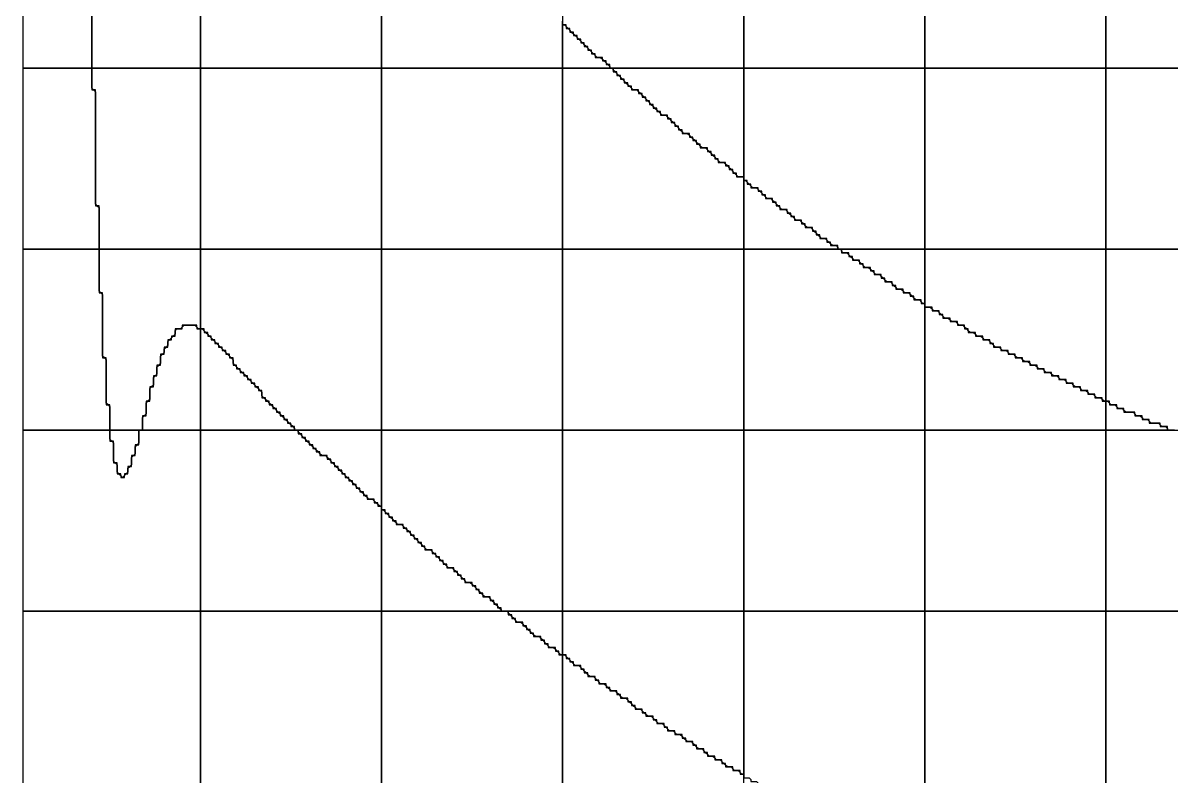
# Model space of a CAD drawing. Header units: metres. Extents: x -2.2 to 1, y -5.2 to 5.1.
# Drawn here: x -1.495 to -0.703, y -4.774 to -4.254 of the extents above; entities that cross this region are included whole.
import ezdxf

# ---------------------------------------------------------------- set-up
doc = ezdxf.new("R2010")
doc.units = ezdxf.units.M

msp = doc.modelspace()

# ---------------------------------------------------------------- linework, layer by layer
at = {"layer": '10', "color": 2}
for points in [[(-1.49543, -4.2855, 0), (-1.44793, -4.2855, 0), (-1.44793, -4.203, 0), (-1.44918, -4.203, 0), (-1.45043, -4.20175, 0), (-1.45043, -4.1605, 0), (-1.49543, -4.1605, 0), (-1.49543, -4.2855, 0)], [(-1.49543, -4.4105, 0), (-1.44293, -4.4105, 0), (-1.44293, -4.3805, 0), (-1.44418, -4.3805, 0), (-1.44543, -4.37925, 0), (-1.44543, -4.3005, 0), (-1.44668, -4.3005, 0), (-1.44793, -4.29925, 0), (-1.44793, -4.2855, 0), (-1.49543, -4.2855, 0), (-1.49543, -4.4105, 0)], [(-1.49543, -4.5355, 0), (-1.43543, -4.5355, 0), (-1.43543, -4.518, 0), (-1.43668, -4.518, 0), (-1.43793, -4.51675, 0), (-1.43793, -4.4855, 0), (-1.43918, -4.4855, 0), (-1.44043, -4.48425, 0), (-1.44043, -4.4405, 0), (-1.44168, -4.4405, 0), (-1.44293, -4.43925, 0), (-1.44293, -4.4105, 0), (-1.49543, -4.4105, 0), (-1.49543, -4.5355, 0)], [(-1.41293, -4.5355, 0), (-1.37293, -4.5355, 0), (-1.37293, -4.4655, 0), (-1.37418, -4.4655, 0), (-1.37543, -4.46425, 0), (-1.37543, -4.463, 0), (-1.38543, -4.463, 0), (-1.38543, -4.46425, 0), (-1.38668, -4.4655, 0), (-1.39043, -4.4655, 0), (-1.39043, -4.46925, 0), (-1.39168, -4.4705, 0), (-1.39293, -4.4705, 0), (-1.39293, -4.47175, 0), (-1.39418, -4.473, 0), (-1.39543, -4.473, 0), (-1.39543, -4.47675, 0), (-1.39668, -4.478, 0), (-1.39793, -4.478, 0), (-1.39793, -4.48175, 0), (-1.39918, -4.483, 0), (-1.40043, -4.483, 0), (-1.40043, -4.48925, 0), (-1.40168, -4.4905, 0), (-1.40293, -4.4905, 0), (-1.40293, -4.49675, 0), (-1.40418, -4.498, 0), (-1.40543, -4.498, 0), (-1.40543, -4.50425, 0), (-1.40668, -4.5055, 0), (-1.40793, -4.5055, 0), (-1.40793, -4.51425, 0), (-1.40918, -4.5155, 0), (-1.41043, -4.5155, 0), (-1.41043, -4.52425, 0), (-1.41168, -4.5255, 0), (-1.41293, -4.5255, 0), (-1.41293, -4.5355, 0)], [(-1.37293, -4.5355, 0), (-1.30793, -4.5355, 0), (-1.30793, -4.533, 0), (-1.30918, -4.533, 0), (-1.31043, -4.53175, 0), (-1.31043, -4.5305, 0), (-1.31168, -4.5305, 0), (-1.31293, -4.52925, 0), (-1.31293, -4.528, 0), (-1.31418, -4.528, 0), (-1.31543, -4.52675, 0), (-1.31543, -4.5255, 0), (-1.31668, -4.5255, 0), (-1.31793, -4.52425, 0), (-1.31793, -4.523, 0), (-1.31918, -4.523, 0), (-1.32043, -4.52175, 0), (-1.32043, -4.5205, 0), (-1.32168, -4.5205, 0), (-1.32293, -4.51925, 0), (-1.32293, -4.518, 0), (-1.32418, -4.518, 0), (-1.32543, -4.51675, 0), (-1.32543, -4.5155, 0), (-1.32668, -4.5155, 0), (-1.32793, -4.51425, 0), (-1.32793, -4.513, 0), (-1.32918, -4.513, 0), (-1.33043, -4.51175, 0), (-1.33043, -4.508, 0), (-1.33168, -4.508, 0), (-1.33293, -4.50675, 0), (-1.33293, -4.5055, 0), (-1.33418, -4.5055, 0), (-1.33543, -4.50425, 0), (-1.33543, -4.503, 0), (-1.33668, -4.503, 0), (-1.33793, -4.50175, 0), (-1.33793, -4.5005, 0), (-1.33918, -4.5005, 0), (-1.34043, -4.49925, 0), (-1.34043, -4.498, 0), (-1.34168, -4.498, 0), (-1.34293, -4.49675, 0), (-1.34293, -4.4955, 0), (-1.34418, -4.4955, 0), (-1.34543, -4.49425, 0), (-1.34543, -4.493, 0), (-1.34668, -4.493, 0), (-1.34793, -4.49175, 0), (-1.34793, -4.4905, 0), (-1.34918, -4.4905, 0), (-1.35043, -4.48925, 0), (-1.35043, -4.4855, 0), (-1.35168, -4.4855, 0), (-1.35293, -4.48425, 0), (-1.35293, -4.483, 0), (-1.35418, -4.483, 0), (-1.35543, -4.48175, 0), (-1.35543, -4.4805, 0), (-1.35668, -4.4805, 0), (-1.35793, -4.47925, 0), (-1.35793, -4.478, 0), (-1.35918, -4.478, 0), (-1.36043, -4.47675, 0), (-1.36043, -4.4755, 0), (-1.36168, -4.4755, 0), (-1.36293, -4.47425, 0), (-1.36293, -4.473, 0), (-1.36418, -4.473, 0), (-1.36543, -4.47175, 0), (-1.36543, -4.4705, 0), (-1.36668, -4.4705, 0), (-1.36793, -4.46925, 0), (-1.36793, -4.468, 0), (-1.36918, -4.468, 0), (-1.37043, -4.46675, 0), (-1.37043, -4.4655, 0), (-1.37293, -4.4655, 0), (-1.37293, -4.5355, 0)], [(-1.49543, -4.6605, 0), (-1.37293, -4.6605, 0), (-1.37293, -4.5355, 0), (-1.41543, -4.5355, 0), (-1.41543, -4.54425, 0), (-1.41668, -4.5455, 0), (-1.41793, -4.5455, 0), (-1.41793, -4.55175, 0), (-1.41918, -4.553, 0), (-1.42043, -4.553, 0), (-1.42043, -4.55925, 0), (-1.42168, -4.5605, 0), (-1.42293, -4.5605, 0), (-1.42293, -4.56425, 0), (-1.42418, -4.5655, 0), (-1.42543, -4.5655, 0), (-1.42543, -4.56675, 0), (-1.42668, -4.568, 0), (-1.42793, -4.56675, 0), (-1.42793, -4.5655, 0), (-1.42918, -4.5655, 0), (-1.43043, -4.56425, 0), (-1.43043, -4.558, 0), (-1.43168, -4.558, 0), (-1.43293, -4.55675, 0), (-1.43293, -4.543, 0), (-1.43418, -4.543, 0), (-1.43543, -4.54175, 0), (-1.43543, -4.5355, 0), (-1.49543, -4.5355, 0), (-1.49543, -4.6605, 0)], [(-1.37293, -4.6605, 0), (-1.24793, -4.6605, 0), (-1.24793, -4.588, 0), (-1.24918, -4.588, 0), (-1.25043, -4.58675, 0), (-1.25043, -4.5855, 0), (-1.25168, -4.5855, 0), (-1.25293, -4.58425, 0), (-1.25293, -4.583, 0), (-1.25668, -4.583, 0), (-1.25793, -4.58175, 0), (-1.25793, -4.5805, 0), (-1.25918, -4.5805, 0), (-1.26043, -4.57925, 0), (-1.26043, -4.578, 0), (-1.26168, -4.578, 0), (-1.26293, -4.57675, 0), (-1.26293, -4.5755, 0), (-1.26418, -4.5755, 0), (-1.26543, -4.57425, 0), (-1.26543, -4.573, 0), (-1.26668, -4.573, 0), (-1.26793, -4.57175, 0), (-1.26793, -4.5705, 0), (-1.26918, -4.5705, 0), (-1.27043, -4.56925, 0), (-1.27043, -4.568, 0), (-1.27168, -4.568, 0), (-1.27293, -4.56675, 0), (-1.27293, -4.5655, 0), (-1.27418, -4.5655, 0), (-1.27543, -4.56425, 0), (-1.27543, -4.563, 0), (-1.27668, -4.563, 0), (-1.27793, -4.56175, 0), (-1.27793, -4.5605, 0), (-1.27918, -4.5605, 0), (-1.28043, -4.55925, 0), (-1.28043, -4.558, 0), (-1.28168, -4.558, 0), (-1.28293, -4.55675, 0), (-1.28293, -4.5555, 0), (-1.28418, -4.5555, 0), (-1.28543, -4.55425, 0), (-1.28543, -4.553, 0), (-1.28918, -4.553, 0), (-1.29043, -4.55175, 0), (-1.29043, -4.5505, 0), (-1.29168, -4.5505, 0), (-1.29293, -4.54925, 0), (-1.29293, -4.548, 0), (-1.29418, -4.548, 0), (-1.29543, -4.54675, 0), (-1.29543, -4.5455, 0), (-1.29668, -4.5455, 0), (-1.29793, -4.54425, 0), (-1.29793, -4.543, 0), (-1.29918, -4.543, 0), (-1.30043, -4.54175, 0), (-1.30043, -4.5405, 0), (-1.30168, -4.5405, 0), (-1.30293, -4.53925, 0), (-1.30293, -4.538, 0), (-1.30418, -4.538, 0), (-1.30543, -4.53675, 0), (-1.30543, -4.5355, 0), (-1.37293, -4.5355, 0), (-1.37293, -4.6605, 0)], [(-1.24793, -4.6605, 0), (-1.16543, -4.6605, 0), (-1.16543, -4.658, 0), (-1.16668, -4.658, 0), (-1.16793, -4.65675, 0), (-1.16793, -4.6555, 0), (-1.16918, -4.6555, 0), (-1.17043, -4.65425, 0), (-1.17043, -4.653, 0), (-1.17168, -4.653, 0), (-1.17293, -4.65175, 0), (-1.17293, -4.6505, 0), (-1.17668, -4.6505, 0), (-1.17793, -4.64925, 0), (-1.17793, -4.648, 0), (-1.17918, -4.648, 0), (-1.18043, -4.64675, 0), (-1.18043, -4.6455, 0), (-1.18168, -4.6455, 0), (-1.18293, -4.64425, 0), (-1.18293, -4.643, 0), (-1.18418, -4.643, 0), (-1.18543, -4.64175, 0), (-1.18543, -4.6405, 0), (-1.18918, -4.6405, 0), (-1.19043, -4.63925, 0), (-1.19043, -4.638, 0), (-1.19168, -4.638, 0), (-1.19293, -4.63675, 0), (-1.19293, -4.6355, 0), (-1.19418, -4.6355, 0), (-1.19543, -4.63425, 0), (-1.19543, -4.633, 0), (-1.19668, -4.633, 0), (-1.19793, -4.63175, 0), (-1.19793, -4.6305, 0), (-1.20168, -4.6305, 0), (-1.20293, -4.62925, 0), (-1.20293, -4.628, 0), (-1.20418, -4.628, 0), (-1.20543, -4.62675, 0), (-1.20543, -4.6255, 0), (-1.20668, -4.6255, 0), (-1.20793, -4.62425, 0), (-1.20793, -4.623, 0), (-1.20918, -4.623, 0), (-1.21043, -4.62175, 0), (-1.21043, -4.6205, 0), (-1.21168, -4.6205, 0), (-1.21293, -4.61925, 0), (-1.21293, -4.618, 0), (-1.21668, -4.618, 0), (-1.21793, -4.61675, 0), (-1.21793, -4.6155, 0), (-1.21918, -4.6155, 0), (-1.22043, -4.61425, 0), (-1.22043, -4.613, 0), (-1.22168, -4.613, 0), (-1.22293, -4.61175, 0), (-1.22293, -4.6105, 0), (-1.22418, -4.6105, 0), (-1.22543, -4.60925, 0), (-1.22543, -4.608, 0), (-1.22668, -4.608, 0), (-1.22793, -4.60675, 0), (-1.22793, -4.6055, 0), (-1.22918, -4.6055, 0), (-1.23043, -4.60425, 0), (-1.23043, -4.603, 0), (-1.23168, -4.603, 0), (-1.23293, -4.60175, 0), (-1.23293, -4.6005, 0), (-1.23668, -4.6005, 0), (-1.23793, -4.59925, 0), (-1.23793, -4.598, 0), (-1.23918, -4.598, 0), (-1.24043, -4.59675, 0), (-1.24043, -4.5955, 0), (-1.24168, -4.5955, 0), (-1.24293, -4.59425, 0), (-1.24293, -4.593, 0), (-1.24418, -4.593, 0), (-1.24543, -4.59175, 0), (-1.24543, -4.5905, 0), (-1.24793, -4.5905, 0), (-1.24793, -4.6605, 0)], [(-1.49543, -4.7855, 0), (-1.37293, -4.7855, 0), (-1.37293, -4.6605, 0), (-1.49543, -4.6605, 0), (-1.49543, -4.7855, 0)], [(-1.37293, -4.7855, 0), (-1.24793, -4.7855, 0), (-1.24793, -4.6605, 0), (-1.37293, -4.6605, 0), (-1.37293, -4.7855, 0)], [(-1.12293, -4.7855, 0), (-1.12293, -4.6905, 0), (-1.12418, -4.6905, 0), (-1.12543, -4.68925, 0), (-1.12543, -4.688, 0), (-1.12668, -4.688, 0), (-1.12793, -4.68675, 0), (-1.12793, -4.6855, 0), (-1.13168, -4.6855, 0), (-1.13293, -4.68425, 0), (-1.13293, -4.683, 0), (-1.13418, -4.683, 0), (-1.13543, -4.68175, 0), (-1.13543, -4.6805, 0), (-1.13668, -4.6805, 0), (-1.13793, -4.67925, 0), (-1.13793, -4.678, 0), (-1.14168, -4.678, 0), (-1.14293, -4.67675, 0), (-1.14293, -4.6755, 0), (-1.14418, -4.6755, 0), (-1.14543, -4.67425, 0), (-1.14543, -4.673, 0), (-1.14668, -4.673, 0), (-1.14793, -4.67175, 0), (-1.14793, -4.6705, 0), (-1.14918, -4.6705, 0), (-1.15043, -4.66925, 0), (-1.15043, -4.668, 0), (-1.15418, -4.668, 0), (-1.15543, -4.66675, 0), (-1.15543, -4.6655, 0), (-1.15668, -4.6655, 0), (-1.15793, -4.66425, 0), (-1.15793, -4.663, 0), (-1.15918, -4.663, 0), (-1.16043, -4.66175, 0), (-1.16043, -4.6605, 0), (-1.24793, -4.6605, 0), (-1.24793, -4.7855, 0)], [(-0.99793, -4.7855, 0), (-0.99793, -4.773, 0), (-0.99918, -4.773, 0), (-1.00043, -4.77175, 0), (-1.00043, -4.7705, 0), (-1.00418, -4.7705, 0), (-1.00543, -4.76925, 0), (-1.00543, -4.768, 0), (-1.00918, -4.768, 0), (-1.01043, -4.76675, 0), (-1.01043, -4.7655, 0), (-1.01168, -4.7655, 0), (-1.01293, -4.76425, 0), (-1.01293, -4.763, 0), (-1.01668, -4.763, 0), (-1.01793, -4.76175, 0), (-1.01793, -4.7605, 0), (-1.02168, -4.7605, 0), (-1.02293, -4.75925, 0), (-1.02293, -4.758, 0), (-1.02418, -4.758, 0), (-1.02543, -4.75675, 0), (-1.02543, -4.7555, 0), (-1.02918, -4.7555, 0), (-1.03043, -4.75425, 0), (-1.03043, -4.753, 0), (-1.03168, -4.753, 0), (-1.03293, -4.75175, 0), (-1.03293, -4.7505, 0), (-1.03668, -4.7505, 0), (-1.03793, -4.74925, 0), (-1.03793, -4.748, 0), (-1.03918, -4.748, 0), (-1.04043, -4.74675, 0), (-1.04043, -4.7455, 0), (-1.04418, -4.7455, 0), (-1.04543, -4.74425, 0), (-1.04543, -4.743, 0), (-1.04918, -4.743, 0), (-1.05043, -4.74175, 0), (-1.05043, -4.7405, 0), (-1.05168, -4.7405, 0), (-1.05293, -4.73925, 0), (-1.05293, -4.738, 0), (-1.05668, -4.738, 0), (-1.05793, -4.73675, 0), (-1.05793, -4.7355, 0), (-1.05918, -4.7355, 0), (-1.06043, -4.73425, 0), (-1.06043, -4.733, 0), (-1.06418, -4.733, 0), (-1.06543, -4.73175, 0), (-1.06543, -4.7305, 0), (-1.06668, -4.7305, 0), (-1.06793, -4.72925, 0), (-1.06793, -4.728, 0), (-1.07168, -4.728, 0), (-1.07293, -4.72675, 0), (-1.07293, -4.7255, 0), (-1.07418, -4.7255, 0), (-1.07543, -4.72425, 0), (-1.07543, -4.723, 0), (-1.07668, -4.723, 0), (-1.07793, -4.72175, 0), (-1.07793, -4.7205, 0), (-1.08168, -4.7205, 0), (-1.08293, -4.71925, 0), (-1.08293, -4.718, 0), (-1.08418, -4.718, 0), (-1.08543, -4.71675, 0), (-1.08543, -4.7155, 0), (-1.08918, -4.7155, 0), (-1.09043, -4.71425, 0), (-1.09043, -4.713, 0), (-1.09168, -4.713, 0), (-1.09293, -4.71175, 0), (-1.09293, -4.7105, 0), (-1.09668, -4.7105, 0), (-1.09793, -4.70925, 0), (-1.09793, -4.708, 0), (-1.09918, -4.708, 0), (-1.10043, -4.70675, 0), (-1.10043, -4.7055, 0), (-1.10418, -4.7055, 0), (-1.10543, -4.70425, 0), (-1.10543, -4.703, 0), (-1.10668, -4.703, 0), (-1.10793, -4.70175, 0), (-1.10793, -4.7005, 0), (-1.10918, -4.7005, 0), (-1.11043, -4.69925, 0), (-1.11043, -4.698, 0), (-1.11418, -4.698, 0), (-1.11543, -4.69675, 0), (-1.11543, -4.6955, 0), (-1.11668, -4.6955, 0), (-1.11793, -4.69425, 0), (-1.11793, -4.693, 0), (-1.11918, -4.693, 0), (-1.12043, -4.69175, 0), (-1.12043, -4.6905, 0), (-1.12293, -4.6905, 0), (-1.12293, -4.7855, 0)]]:
    msp.add_polyline3d(points, dxfattribs=at)
at = {"layer": '8', "color": 3}
for points in [[(-1.12293, -4.2555, 0), (-1.12168, -4.2555, 0), (-1.12043, -4.25675, 0), (-1.12043, -4.258, 0), (-1.11918, -4.258, 0), (-1.11793, -4.25925, 0), (-1.11793, -4.2605, 0), (-1.11668, -4.2605, 0), (-1.11543, -4.26175, 0), (-1.11543, -4.263, 0), (-1.11418, -4.263, 0), (-1.11293, -4.26425, 0), (-1.11293, -4.2655, 0), (-1.11168, -4.2655, 0), (-1.11043, -4.26675, 0), (-1.11043, -4.268, 0), (-1.10918, -4.268, 0), (-1.10793, -4.26925, 0), (-1.10793, -4.2705, 0), (-1.10668, -4.2705, 0), (-1.10543, -4.27175, 0), (-1.10543, -4.273, 0), (-1.10418, -4.273, 0), (-1.10293, -4.27425, 0), (-1.10293, -4.2755, 0), (-1.10168, -4.2755, 0), (-1.10043, -4.27675, 0), (-1.10043, -4.278, 0), (-1.09668, -4.278, 0), (-1.09543, -4.27925, 0), (-1.09543, -4.2805, 0), (-1.09418, -4.2805, 0), (-1.09293, -4.28175, 0), (-1.09293, -4.283, 0), (-1.09168, -4.283, 0), (-1.09043, -4.28425, 0), (-1.09043, -4.2855, 0), (-0.99793, -4.2855, 0), (-0.99793, -4.1605, 0)], [(-1.12293, -4.1605, 0), (-1.12293, -4.2555, 0)], [(-0.99793, -4.2855, 0), (-0.87293, -4.2855, 0), (-0.87293, -4.1605, 0), (-0.99793, -4.1605, 0), (-0.99793, -4.2855, 0)], [(-0.87293, -4.2855, 0), (-0.74793, -4.2855, 0), (-0.74793, -4.1605, 0), (-0.87293, -4.1605, 0), (-0.87293, -4.2855, 0)], [(-0.74793, -4.2855, 0), (-0.62293, -4.2855, 0), (-0.62293, -4.1605, 0), (-0.74793, -4.1605, 0), (-0.74793, -4.2855, 0)], [(-1.08793, -4.288, 0), (-1.08668, -4.288, 0), (-1.08543, -4.28925, 0), (-1.08543, -4.2905, 0), (-1.08418, -4.2905, 0), (-1.08293, -4.29175, 0), (-1.08293, -4.293, 0), (-1.08168, -4.293, 0), (-1.08043, -4.29425, 0), (-1.08043, -4.2955, 0), (-1.07918, -4.2955, 0), (-1.07793, -4.29675, 0), (-1.07793, -4.298, 0), (-1.07668, -4.298, 0), (-1.07543, -4.29925, 0), (-1.07543, -4.3005, 0), (-1.07168, -4.3005, 0), (-1.07043, -4.30175, 0), (-1.07043, -4.303, 0), (-1.06918, -4.303, 0), (-1.06793, -4.30425, 0), (-1.06793, -4.3055, 0), (-1.06668, -4.3055, 0), (-1.06543, -4.30675, 0), (-1.06543, -4.308, 0), (-1.06418, -4.308, 0), (-1.06293, -4.30925, 0), (-1.06293, -4.3105, 0), (-1.06168, -4.3105, 0), (-1.06043, -4.31175, 0), (-1.06043, -4.313, 0), (-1.05918, -4.313, 0), (-1.05793, -4.31425, 0), (-1.05793, -4.3155, 0), (-1.05668, -4.3155, 0), (-1.05543, -4.31675, 0), (-1.05543, -4.318, 0), (-1.05168, -4.318, 0), (-1.05043, -4.31925, 0), (-1.05043, -4.3205, 0), (-1.04918, -4.3205, 0), (-1.04793, -4.32175, 0), (-1.04793, -4.323, 0), (-1.04668, -4.323, 0), (-1.04543, -4.32425, 0), (-1.04543, -4.3255, 0), (-1.04418, -4.3255, 0), (-1.04293, -4.32675, 0), (-1.04293, -4.328, 0), (-1.04168, -4.328, 0), (-1.04043, -4.32925, 0), (-1.04043, -4.3305, 0), (-1.03668, -4.3305, 0), (-1.03543, -4.33175, 0), (-1.03543, -4.333, 0), (-1.03418, -4.333, 0), (-1.03293, -4.33425, 0), (-1.03293, -4.3355, 0), (-1.03168, -4.3355, 0), (-1.03043, -4.33675, 0), (-1.03043, -4.338, 0), (-1.02918, -4.338, 0), (-1.02793, -4.33925, 0), (-1.02793, -4.3405, 0), (-1.02418, -4.3405, 0), (-1.02293, -4.34175, 0), (-1.02293, -4.343, 0), (-1.02168, -4.343, 0), (-1.02043, -4.34425, 0), (-1.02043, -4.3455, 0), (-1.01918, -4.3455, 0), (-1.01793, -4.34675, 0), (-1.01793, -4.348, 0), (-1.01668, -4.348, 0), (-1.01543, -4.34925, 0), (-1.01543, -4.3505, 0), (-1.01168, -4.3505, 0), (-1.01043, -4.35175, 0), (-1.01043, -4.353, 0), (-1.00918, -4.353, 0), (-1.00793, -4.35425, 0), (-1.00793, -4.3555, 0), (-1.00668, -4.3555, 0), (-1.00543, -4.35675, 0), (-1.00543, -4.358, 0), (-1.00418, -4.358, 0), (-1.00293, -4.35925, 0), (-1.00293, -4.3605, 0), (-0.99793, -4.3605, 0), (-0.99793, -4.2855, 0), (-1.08793, -4.2855, 0), (-1.08793, -4.288, 0)], [(-0.99793, -4.363, 0), (-0.99668, -4.363, 0), (-0.99543, -4.36425, 0), (-0.99543, -4.3655, 0), (-0.99418, -4.3655, 0), (-0.99293, -4.36675, 0), (-0.99293, -4.368, 0), (-0.98918, -4.368, 0), (-0.98793, -4.36925, 0), (-0.98793, -4.3705, 0), (-0.98668, -4.3705, 0), (-0.98543, -4.37175, 0), (-0.98543, -4.373, 0), (-0.98418, -4.373, 0), (-0.98293, -4.37425, 0), (-0.98293, -4.3755, 0), (-0.97918, -4.3755, 0), (-0.97793, -4.37675, 0), (-0.97793, -4.378, 0), (-0.97668, -4.378, 0), (-0.97543, -4.37925, 0), (-0.97543, -4.3805, 0), (-0.97418, -4.3805, 0), (-0.97293, -4.38175, 0), (-0.97293, -4.383, 0), (-0.96918, -4.383, 0), (-0.96793, -4.38425, 0), (-0.96793, -4.3855, 0), (-0.96668, -4.3855, 0), (-0.96543, -4.38675, 0), (-0.96543, -4.388, 0), (-0.96418, -4.388, 0), (-0.96293, -4.38925, 0), (-0.96293, -4.3905, 0), (-0.95918, -4.3905, 0), (-0.95793, -4.39175, 0), (-0.95793, -4.393, 0), (-0.95668, -4.393, 0), (-0.95543, -4.39425, 0), (-0.95543, -4.3955, 0), (-0.95168, -4.3955, 0), (-0.95043, -4.39675, 0), (-0.95043, -4.398, 0), (-0.94918, -4.398, 0), (-0.94793, -4.39925, 0), (-0.94793, -4.4005, 0), (-0.94668, -4.4005, 0), (-0.94543, -4.40175, 0), (-0.94543, -4.403, 0), (-0.94168, -4.403, 0), (-0.94043, -4.40425, 0), (-0.94043, -4.4055, 0), (-0.93918, -4.4055, 0), (-0.93793, -4.40675, 0), (-0.93793, -4.408, 0), (-0.93418, -4.408, 0), (-0.93293, -4.40925, 0), (-0.93293, -4.4105, 0), (-0.87293, -4.4105, 0), (-0.87293, -4.2855, 0), (-0.99793, -4.2855, 0), (-0.99793, -4.363, 0)], [(-0.87293, -4.4105, 0), (-0.74793, -4.4105, 0), (-0.74793, -4.2855, 0), (-0.87293, -4.2855, 0), (-0.87293, -4.4105, 0)], [(-0.74793, -4.4105, 0), (-0.62293, -4.4105, 0), (-0.62293, -4.2855, 0), (-0.74793, -4.2855, 0), (-0.74793, -4.4105, 0)], [(-0.93043, -4.413, 0), (-0.92668, -4.413, 0), (-0.92543, -4.41425, 0), (-0.92543, -4.4155, 0), (-0.92418, -4.4155, 0), (-0.92293, -4.41675, 0), (-0.92293, -4.418, 0), (-0.91918, -4.418, 0), (-0.91793, -4.41925, 0), (-0.91793, -4.4205, 0), (-0.91668, -4.4205, 0), (-0.91543, -4.42175, 0), (-0.91543, -4.423, 0), (-0.91168, -4.423, 0), (-0.91043, -4.42425, 0), (-0.91043, -4.4255, 0), (-0.90918, -4.4255, 0), (-0.90793, -4.42675, 0), (-0.90793, -4.428, 0), (-0.90418, -4.428, 0), (-0.90293, -4.42925, 0), (-0.90293, -4.4305, 0), (-0.90168, -4.4305, 0), (-0.90043, -4.43175, 0), (-0.90043, -4.433, 0), (-0.89668, -4.433, 0), (-0.89543, -4.43425, 0), (-0.89543, -4.4355, 0), (-0.89418, -4.4355, 0), (-0.89293, -4.43675, 0), (-0.89293, -4.438, 0), (-0.88918, -4.438, 0), (-0.88793, -4.43925, 0), (-0.88793, -4.4405, 0), (-0.88418, -4.4405, 0), (-0.88293, -4.44175, 0), (-0.88293, -4.443, 0), (-0.88168, -4.443, 0), (-0.88043, -4.44425, 0), (-0.88043, -4.4455, 0), (-0.87668, -4.4455, 0), (-0.87543, -4.44675, 0), (-0.87543, -4.448, 0), (-0.87293, -4.448, 0), (-0.87293, -4.4105, 0), (-0.93043, -4.4105, 0), (-0.93043, -4.413, 0)], [(-0.87293, -4.4505, 0), (-0.86918, -4.4505, 0), (-0.86793, -4.45175, 0), (-0.86793, -4.453, 0), (-0.86418, -4.453, 0), (-0.86293, -4.45425, 0), (-0.86293, -4.4555, 0), (-0.86168, -4.4555, 0), (-0.86043, -4.45675, 0), (-0.86043, -4.458, 0), (-0.85668, -4.458, 0), (-0.85543, -4.45925, 0), (-0.85543, -4.4605, 0), (-0.85168, -4.4605, 0), (-0.85043, -4.46175, 0), (-0.85043, -4.463, 0), (-0.84668, -4.463, 0), (-0.84543, -4.46425, 0), (-0.84543, -4.4655, 0), (-0.84418, -4.4655, 0), (-0.84293, -4.46675, 0), (-0.84293, -4.468, 0), (-0.83918, -4.468, 0), (-0.83793, -4.46925, 0), (-0.83793, -4.4705, 0), (-0.83418, -4.4705, 0), (-0.83293, -4.47175, 0), (-0.83293, -4.473, 0), (-0.82918, -4.473, 0), (-0.82793, -4.47425, 0), (-0.82793, -4.4755, 0), (-0.82668, -4.4755, 0), (-0.82543, -4.47675, 0), (-0.82543, -4.478, 0), (-0.82168, -4.478, 0), (-0.82043, -4.47925, 0), (-0.82043, -4.4805, 0), (-0.81668, -4.4805, 0), (-0.81543, -4.48175, 0), (-0.81543, -4.483, 0), (-0.81168, -4.483, 0), (-0.81043, -4.48425, 0), (-0.81043, -4.4855, 0), (-0.80668, -4.4855, 0), (-0.80543, -4.48675, 0), (-0.80543, -4.488, 0), (-0.80168, -4.488, 0), (-0.80043, -4.48925, 0), (-0.80043, -4.4905, 0), (-0.79668, -4.4905, 0), (-0.79543, -4.49175, 0), (-0.79543, -4.493, 0), (-0.79168, -4.493, 0), (-0.79043, -4.49425, 0), (-0.79043, -4.4955, 0), (-0.78668, -4.4955, 0), (-0.78543, -4.49675, 0), (-0.78543, -4.498, 0), (-0.78168, -4.498, 0), (-0.78043, -4.49925, 0), (-0.78043, -4.5005, 0), (-0.77668, -4.5005, 0), (-0.77543, -4.50175, 0), (-0.77543, -4.503, 0), (-0.77168, -4.503, 0), (-0.77043, -4.50425, 0), (-0.77043, -4.5055, 0), (-0.76668, -4.5055, 0), (-0.76543, -4.50675, 0), (-0.76543, -4.508, 0), (-0.76168, -4.508, 0), (-0.76043, -4.50925, 0), (-0.76043, -4.5105, 0), (-0.75668, -4.5105, 0), (-0.75543, -4.51175, 0), (-0.75543, -4.513, 0), (-0.75168, -4.513, 0), (-0.75043, -4.51425, 0), (-0.75043, -4.5155, 0), (-0.74793, -4.5155, 0), (-0.74793, -4.4105, 0), (-0.87293, -4.4105, 0), (-0.87293, -4.4505, 0)], [(-0.62293, -4.4105, 0), (-0.74793, -4.4105, 0), (-0.74793, -4.5155, 0)], [(-0.74793, -4.5155, 0), (-0.74668, -4.5155, 0), (-0.74543, -4.51675, 0), (-0.74543, -4.518, 0), (-0.74168, -4.518, 0), (-0.74043, -4.51925, 0), (-0.74043, -4.5205, 0), (-0.73668, -4.5205, 0), (-0.73543, -4.52175, 0), (-0.73543, -4.523, 0), (-0.72918, -4.523, 0), (-0.72793, -4.52425, 0), (-0.72793, -4.5255, 0), (-0.72418, -4.5255, 0), (-0.72293, -4.52675, 0), (-0.72293, -4.528, 0), (-0.71918, -4.528, 0), (-0.71793, -4.52925, 0), (-0.71793, -4.5305, 0), (-0.71168, -4.5305, 0), (-0.71043, -4.53175, 0), (-0.71043, -4.533, 0), (-0.70668, -4.533, 0), (-0.70543, -4.53425, 0), (-0.70543, -4.5355, 0), (-0.62293, -4.5355, 0)]]:
    msp.add_polyline3d(points, dxfattribs=at)
at = {"layer": '9', "color": 5}
for points in [[(-1.45043, -4.203, 0), (-1.44918, -4.203, 0), (-1.44793, -4.20425, 0), (-1.44793, -4.2855, 0), (-1.37293, -4.2855, 0), (-1.37293, -4.1605, 0), (-1.45043, -4.1605, 0), (-1.45043, -4.203, 0)], [(-1.37293, -4.2855, 0), (-1.24793, -4.2855, 0), (-1.24793, -4.1605, 0), (-1.37293, -4.1605, 0), (-1.37293, -4.2855, 0)], [(-1.24793, -4.1605, 0), (-1.24793, -4.2855, 0)], [(-1.24793, -4.2855, 0), (-1.12293, -4.2855, 0), (-1.12293, -4.253, 0)], [(-1.12293, -4.2855, 0), (-1.09043, -4.2855, 0), (-1.09043, -4.283, 0), (-1.09168, -4.283, 0), (-1.09293, -4.28175, 0), (-1.09293, -4.2805, 0), (-1.09418, -4.2805, 0), (-1.09543, -4.27925, 0), (-1.09543, -4.278, 0), (-1.09918, -4.278, 0), (-1.10043, -4.27675, 0), (-1.10043, -4.2755, 0), (-1.10168, -4.2755, 0), (-1.10293, -4.27425, 0), (-1.10293, -4.273, 0), (-1.10418, -4.273, 0), (-1.10543, -4.27175, 0), (-1.10543, -4.2705, 0), (-1.10668, -4.2705, 0), (-1.10793, -4.26925, 0), (-1.10793, -4.268, 0), (-1.10918, -4.268, 0), (-1.11043, -4.26675, 0), (-1.11043, -4.2655, 0), (-1.11168, -4.2655, 0), (-1.11293, -4.26425, 0), (-1.11293, -4.263, 0), (-1.11418, -4.263, 0), (-1.11543, -4.26175, 0), (-1.11543, -4.2605, 0), (-1.11668, -4.2605, 0), (-1.11793, -4.25925, 0), (-1.11793, -4.258, 0), (-1.11918, -4.258, 0), (-1.12043, -4.25675, 0), (-1.12043, -4.2555, 0), (-1.12293, -4.2555, 0), (-1.12293, -4.2855, 0)], [(-1.44793, -4.3005, 0), (-1.44668, -4.3005, 0), (-1.44543, -4.30175, 0), (-1.44543, -4.3805, 0), (-1.44418, -4.3805, 0), (-1.44293, -4.38175, 0), (-1.44293, -4.4105, 0), (-1.37293, -4.4105, 0), (-1.37293, -4.2855, 0), (-1.44793, -4.2855, 0), (-1.44793, -4.3005, 0)], [(-1.37293, -4.4105, 0), (-1.24793, -4.4105, 0), (-1.24793, -4.2855, 0), (-1.37293, -4.2855, 0), (-1.37293, -4.4105, 0)], [(-1.24793, -4.4105, 0), (-1.12293, -4.4105, 0), (-1.12293, -4.2855, 0), (-1.24793, -4.2855, 0), (-1.24793, -4.4105, 0)], [(-1.12293, -4.4105, 0), (-0.99793, -4.4105, 0), (-0.99793, -4.3605, 0), (-1.00168, -4.3605, 0), (-1.00293, -4.35925, 0), (-1.00293, -4.358, 0), (-1.00418, -4.358, 0), (-1.00543, -4.35675, 0), (-1.00543, -4.3555, 0), (-1.00668, -4.3555, 0), (-1.00793, -4.35425, 0), (-1.00793, -4.353, 0), (-1.00918, -4.353, 0), (-1.01043, -4.35175, 0), (-1.01043, -4.3505, 0), (-1.01418, -4.3505, 0), (-1.01543, -4.34925, 0), (-1.01543, -4.348, 0), (-1.01668, -4.348, 0), (-1.01793, -4.34675, 0), (-1.01793, -4.3455, 0), (-1.01918, -4.3455, 0), (-1.02043, -4.34425, 0), (-1.02043, -4.343, 0), (-1.02168, -4.343, 0), (-1.02293, -4.34175, 0), (-1.02293, -4.3405, 0), (-1.02668, -4.3405, 0), (-1.02793, -4.33925, 0), (-1.02793, -4.338, 0), (-1.02918, -4.338, 0), (-1.03043, -4.33675, 0), (-1.03043, -4.3355, 0), (-1.03168, -4.3355, 0), (-1.03293, -4.33425, 0), (-1.03293, -4.333, 0), (-1.03418, -4.333, 0), (-1.03543, -4.33175, 0), (-1.03543, -4.3305, 0), (-1.03918, -4.3305, 0), (-1.04043, -4.32925, 0), (-1.04043, -4.328, 0), (-1.04168, -4.328, 0), (-1.04293, -4.32675, 0), (-1.04293, -4.3255, 0), (-1.04418, -4.3255, 0), (-1.04543, -4.32425, 0), (-1.04543, -4.323, 0), (-1.04668, -4.323, 0), (-1.04793, -4.32175, 0), (-1.04793, -4.3205, 0), (-1.04918, -4.3205, 0), (-1.05043, -4.31925, 0), (-1.05043, -4.318, 0), (-1.05418, -4.318, 0), (-1.05543, -4.31675, 0), (-1.05543, -4.3155, 0), (-1.05668, -4.3155, 0), (-1.05793, -4.31425, 0), (-1.05793, -4.313, 0), (-1.05918, -4.313, 0), (-1.06043, -4.31175, 0), (-1.06043, -4.3105, 0), (-1.06168, -4.3105, 0), (-1.06293, -4.30925, 0), (-1.06293, -4.308, 0), (-1.06418, -4.308, 0), (-1.06543, -4.30675, 0), (-1.06543, -4.3055, 0), (-1.06668, -4.3055, 0), (-1.06793, -4.30425, 0), (-1.06793, -4.303, 0), (-1.06918, -4.303, 0), (-1.07043, -4.30175, 0), (-1.07043, -4.3005, 0), (-1.07418, -4.3005, 0), (-1.07543, -4.29925, 0), (-1.07543, -4.298, 0), (-1.07668, -4.298, 0), (-1.07793, -4.29675, 0), (-1.07793, -4.2955, 0), (-1.07918, -4.2955, 0), (-1.08043, -4.29425, 0), (-1.08043, -4.293, 0), (-1.08168, -4.293, 0), (-1.08293, -4.29175, 0), (-1.08293, -4.2905, 0), (-1.08418, -4.2905, 0), (-1.08543, -4.28925, 0), (-1.08543, -4.288, 0), (-1.08668, -4.288, 0), (-1.08793, -4.28675, 0), (-1.08793, -4.2855, 0), (-1.12293, -4.2855, 0), (-1.12293, -4.4105, 0)], [(-0.99793, -4.4105, 0), (-0.93293, -4.4105, 0), (-0.93293, -4.408, 0), (-0.93668, -4.408, 0), (-0.93793, -4.40675, 0), (-0.93793, -4.4055, 0), (-0.93918, -4.4055, 0), (-0.94043, -4.40425, 0), (-0.94043, -4.403, 0), (-0.94418, -4.403, 0), (-0.94543, -4.40175, 0), (-0.94543, -4.4005, 0), (-0.94668, -4.4005, 0), (-0.94793, -4.39925, 0), (-0.94793, -4.398, 0), (-0.94918, -4.398, 0), (-0.95043, -4.39675, 0), (-0.95043, -4.3955, 0), (-0.95418, -4.3955, 0), (-0.95543, -4.39425, 0), (-0.95543, -4.393, 0), (-0.95668, -4.393, 0), (-0.95793, -4.39175, 0), (-0.95793, -4.3905, 0), (-0.96168, -4.3905, 0), (-0.96293, -4.38925, 0), (-0.96293, -4.388, 0), (-0.96418, -4.388, 0), (-0.96543, -4.38675, 0), (-0.96543, -4.3855, 0), (-0.96668, -4.3855, 0), (-0.96793, -4.38425, 0), (-0.96793, -4.383, 0), (-0.97168, -4.383, 0), (-0.97293, -4.38175, 0), (-0.97293, -4.3805, 0), (-0.97418, -4.3805, 0), (-0.97543, -4.37925, 0), (-0.97543, -4.378, 0), (-0.97668, -4.378, 0), (-0.97793, -4.37675, 0), (-0.97793, -4.3755, 0), (-0.98168, -4.3755, 0), (-0.98293, -4.37425, 0), (-0.98293, -4.373, 0), (-0.98418, -4.373, 0), (-0.98543, -4.37175, 0), (-0.98543, -4.3705, 0), (-0.98668, -4.3705, 0), (-0.98793, -4.36925, 0), (-0.98793, -4.368, 0), (-0.99168, -4.368, 0), (-0.99293, -4.36675, 0), (-0.99293, -4.3655, 0), (-0.99418, -4.3655, 0), (-0.99543, -4.36425, 0), (-0.99543, -4.363, 0), (-0.99793, -4.363, 0), (-0.99793, -4.4105, 0)], [(-1.44293, -4.4405, 0), (-1.44168, -4.4405, 0), (-1.44043, -4.44175, 0), (-1.44043, -4.4855, 0), (-1.43918, -4.4855, 0), (-1.43793, -4.48675, 0), (-1.43793, -4.518, 0), (-1.43668, -4.518, 0), (-1.43543, -4.51925, 0), (-1.43543, -4.5355, 0), (-1.41293, -4.5355, 0), (-1.41293, -4.52675, 0), (-1.41168, -4.5255, 0), (-1.41043, -4.5255, 0), (-1.41043, -4.51675, 0), (-1.40918, -4.5155, 0), (-1.40793, -4.5155, 0), (-1.40793, -4.50675, 0), (-1.40668, -4.5055, 0), (-1.40543, -4.5055, 0), (-1.40543, -4.49925, 0), (-1.40418, -4.498, 0), (-1.40293, -4.498, 0), (-1.40293, -4.49175, 0), (-1.40168, -4.4905, 0), (-1.40043, -4.4905, 0), (-1.40043, -4.48425, 0), (-1.39918, -4.483, 0), (-1.39793, -4.483, 0), (-1.39793, -4.47925, 0), (-1.39668, -4.478, 0), (-1.39543, -4.478, 0), (-1.39543, -4.47425, 0), (-1.39418, -4.473, 0), (-1.39293, -4.473, 0), (-1.39293, -4.47175, 0), (-1.39168, -4.4705, 0), (-1.39043, -4.4705, 0), (-1.39043, -4.46675, 0), (-1.38918, -4.4655, 0), (-1.38543, -4.4655, 0), (-1.38543, -4.46425, 0), (-1.38418, -4.463, 0), (-1.37668, -4.463, 0), (-1.37543, -4.46425, 0), (-1.37543, -4.4655, 0), (-1.37293, -4.4655, 0), (-1.37293, -4.4105, 0), (-1.44293, -4.4105, 0), (-1.44293, -4.4405, 0)], [(-1.37293, -4.4655, 0), (-1.37168, -4.4655, 0), (-1.37043, -4.46675, 0), (-1.37043, -4.468, 0), (-1.36918, -4.468, 0), (-1.36793, -4.46925, 0), (-1.36793, -4.4705, 0), (-1.36668, -4.4705, 0), (-1.36543, -4.47175, 0), (-1.36543, -4.473, 0), (-1.36418, -4.473, 0), (-1.36293, -4.47425, 0), (-1.36293, -4.4755, 0), (-1.36168, -4.4755, 0), (-1.36043, -4.47675, 0), (-1.36043, -4.478, 0), (-1.35918, -4.478, 0), (-1.35793, -4.47925, 0), (-1.35793, -4.4805, 0), (-1.35668, -4.4805, 0), (-1.35543, -4.48175, 0), (-1.35543, -4.483, 0), (-1.35418, -4.483, 0), (-1.35293, -4.48425, 0), (-1.35293, -4.4855, 0), (-1.35168, -4.4855, 0), (-1.35043, -4.48675, 0), (-1.35043, -4.4905, 0), (-1.34918, -4.4905, 0), (-1.34793, -4.49175, 0), (-1.34793, -4.493, 0), (-1.34668, -4.493, 0), (-1.34543, -4.49425, 0), (-1.34543, -4.4955, 0), (-1.34418, -4.4955, 0), (-1.34293, -4.49675, 0), (-1.34293, -4.498, 0), (-1.34168, -4.498, 0), (-1.34043, -4.49925, 0), (-1.34043, -4.5005, 0), (-1.33918, -4.5005, 0), (-1.33793, -4.50175, 0), (-1.33793, -4.503, 0), (-1.33668, -4.503, 0), (-1.33543, -4.50425, 0), (-1.33543, -4.5055, 0), (-1.33418, -4.5055, 0), (-1.33293, -4.50675, 0), (-1.33293, -4.508, 0), (-1.33168, -4.508, 0), (-1.33043, -4.50925, 0), (-1.33043, -4.513, 0), (-1.32918, -4.513, 0), (-1.32793, -4.51425, 0), (-1.32793, -4.5155, 0), (-1.32668, -4.5155, 0), (-1.32543, -4.51675, 0), (-1.32543, -4.518, 0), (-1.32418, -4.518, 0), (-1.32293, -4.51925, 0), (-1.32293, -4.5205, 0), (-1.32168, -4.5205, 0), (-1.32043, -4.52175, 0), (-1.32043, -4.523, 0), (-1.31918, -4.523, 0), (-1.31793, -4.52425, 0), (-1.31793, -4.5255, 0), (-1.31668, -4.5255, 0), (-1.31543, -4.52675, 0), (-1.31543, -4.528, 0), (-1.31418, -4.528, 0), (-1.31293, -4.52925, 0), (-1.31293, -4.5305, 0), (-1.31168, -4.5305, 0), (-1.31043, -4.53175, 0), (-1.31043, -4.533, 0), (-1.30918, -4.533, 0), (-1.30793, -4.53425, 0), (-1.30793, -4.5355, 0), (-1.24793, -4.5355, 0), (-1.24793, -4.4105, 0), (-1.37293, -4.4105, 0), (-1.37293, -4.4655, 0)], [(-1.24793, -4.5355, 0), (-1.12293, -4.5355, 0), (-1.12293, -4.4105, 0), (-1.24793, -4.4105, 0), (-1.24793, -4.5355, 0)], [(-1.12293, -4.5355, 0), (-0.99793, -4.5355, 0), (-0.99793, -4.4105, 0), (-1.12293, -4.4105, 0), (-1.12293, -4.5355, 0)], [(-0.99793, -4.5355, 0), (-0.87293, -4.5355, 0), (-0.87293, -4.448, 0), (-0.87418, -4.448, 0), (-0.87543, -4.44675, 0), (-0.87543, -4.4455, 0), (-0.87918, -4.4455, 0), (-0.88043, -4.44425, 0), (-0.88043, -4.443, 0), (-0.88168, -4.443, 0), (-0.88293, -4.44175, 0), (-0.88293, -4.4405, 0), (-0.88668, -4.4405, 0), (-0.88793, -4.43925, 0), (-0.88793, -4.438, 0), (-0.89168, -4.438, 0), (-0.89293, -4.43675, 0), (-0.89293, -4.4355, 0), (-0.89418, -4.4355, 0), (-0.89543, -4.43425, 0), (-0.89543, -4.433, 0), (-0.89918, -4.433, 0), (-0.90043, -4.43175, 0), (-0.90043, -4.4305, 0), (-0.90168, -4.4305, 0), (-0.90293, -4.42925, 0), (-0.90293, -4.428, 0), (-0.90668, -4.428, 0), (-0.90793, -4.42675, 0), (-0.90793, -4.4255, 0), (-0.90918, -4.4255, 0), (-0.91043, -4.42425, 0), (-0.91043, -4.423, 0), (-0.91418, -4.423, 0), (-0.91543, -4.42175, 0), (-0.91543, -4.4205, 0), (-0.91668, -4.4205, 0), (-0.91793, -4.41925, 0), (-0.91793, -4.418, 0), (-0.92168, -4.418, 0), (-0.92293, -4.41675, 0), (-0.92293, -4.4155, 0), (-0.92418, -4.4155, 0), (-0.92543, -4.41425, 0), (-0.92543, -4.413, 0), (-0.92918, -4.413, 0), (-0.93043, -4.41175, 0), (-0.93043, -4.4105, 0), (-0.99793, -4.4105, 0), (-0.99793, -4.5355, 0)], [(-0.87293, -4.5355, 0), (-0.74793, -4.5355, 0), (-0.74793, -4.5155, 0), (-0.74918, -4.5155, 0), (-0.75043, -4.51425, 0), (-0.75043, -4.513, 0), (-0.75418, -4.513, 0), (-0.75543, -4.51175, 0), (-0.75543, -4.5105, 0), (-0.75918, -4.5105, 0), (-0.76043, -4.50925, 0), (-0.76043, -4.508, 0), (-0.76418, -4.508, 0), (-0.76543, -4.50675, 0), (-0.76543, -4.5055, 0), (-0.76918, -4.5055, 0), (-0.77043, -4.50425, 0), (-0.77043, -4.503, 0), (-0.77418, -4.503, 0), (-0.77543, -4.50175, 0), (-0.77543, -4.5005, 0), (-0.77918, -4.5005, 0), (-0.78043, -4.49925, 0), (-0.78043, -4.498, 0), (-0.78418, -4.498, 0), (-0.78543, -4.49675, 0), (-0.78543, -4.4955, 0), (-0.78918, -4.4955, 0), (-0.79043, -4.49425, 0), (-0.79043, -4.493, 0), (-0.79418, -4.493, 0), (-0.79543, -4.49175, 0), (-0.79543, -4.4905, 0), (-0.79918, -4.4905, 0), (-0.80043, -4.48925, 0), (-0.80043, -4.488, 0), (-0.80418, -4.488, 0), (-0.80543, -4.48675, 0), (-0.80543, -4.4855, 0), (-0.80918, -4.4855, 0), (-0.81043, -4.48425, 0), (-0.81043, -4.483, 0), (-0.81418, -4.483, 0), (-0.81543, -4.48175, 0), (-0.81543, -4.4805, 0), (-0.81918, -4.4805, 0), (-0.82043, -4.47925, 0), (-0.82043, -4.478, 0), (-0.82418, -4.478, 0), (-0.82543, -4.47675, 0), (-0.82543, -4.4755, 0), (-0.82668, -4.4755, 0), (-0.82793, -4.47425, 0), (-0.82793, -4.473, 0), (-0.83168, -4.473, 0), (-0.83293, -4.47175, 0), (-0.83293, -4.4705, 0), (-0.83668, -4.4705, 0), (-0.83793, -4.46925, 0), (-0.83793, -4.468, 0), (-0.84168, -4.468, 0), (-0.84293, -4.46675, 0), (-0.84293, -4.4655, 0), (-0.84418, -4.4655, 0), (-0.84543, -4.46425, 0), (-0.84543, -4.463, 0), (-0.84918, -4.463, 0), (-0.85043, -4.46175, 0), (-0.85043, -4.4605, 0), (-0.85418, -4.4605, 0), (-0.85543, -4.45925, 0), (-0.85543, -4.458, 0), (-0.85918, -4.458, 0), (-0.86043, -4.45675, 0), (-0.86043, -4.4555, 0), (-0.86168, -4.4555, 0), (-0.86293, -4.45425, 0), (-0.86293, -4.453, 0), (-0.86668, -4.453, 0), (-0.86793, -4.45175, 0), (-0.86793, -4.4505, 0), (-0.87293, -4.4505, 0), (-0.87293, -4.5355, 0)], [(-0.74793, -4.5355, 0), (-0.70543, -4.5355, 0), (-0.70543, -4.533, 0), (-0.70918, -4.533, 0), (-0.71043, -4.53175, 0), (-0.71043, -4.5305, 0), (-0.71668, -4.5305, 0), (-0.71793, -4.52925, 0), (-0.71793, -4.528, 0), (-0.72168, -4.528, 0), (-0.72293, -4.52675, 0), (-0.72293, -4.5255, 0), (-0.72668, -4.5255, 0), (-0.72793, -4.52425, 0), (-0.72793, -4.523, 0), (-0.73418, -4.523, 0), (-0.73543, -4.52175, 0), (-0.73543, -4.5205, 0), (-0.73918, -4.5205, 0), (-0.74043, -4.51925, 0), (-0.74043, -4.518, 0), (-0.74418, -4.518, 0), (-0.74543, -4.51675, 0), (-0.74543, -4.5155, 0), (-0.74793, -4.5155, 0), (-0.74793, -4.5355, 0)], [(-1.43543, -4.543, 0), (-1.43418, -4.543, 0), (-1.43293, -4.54425, 0), (-1.43293, -4.558, 0), (-1.43168, -4.558, 0), (-1.43043, -4.55925, 0), (-1.43043, -4.5655, 0), (-1.42918, -4.5655, 0), (-1.42793, -4.56675, 0), (-1.42793, -4.568, 0), (-1.42543, -4.568, 0), (-1.42543, -4.56675, 0), (-1.42418, -4.5655, 0), (-1.42293, -4.5655, 0), (-1.42293, -4.56175, 0), (-1.42168, -4.5605, 0), (-1.42043, -4.5605, 0), (-1.42043, -4.55425, 0), (-1.41918, -4.553, 0), (-1.41793, -4.553, 0), (-1.41793, -4.54675, 0), (-1.41668, -4.5455, 0), (-1.41543, -4.5455, 0), (-1.41543, -4.5355, 0), (-1.43543, -4.5355, 0), (-1.43543, -4.543, 0)], [(-1.30543, -4.538, 0), (-1.30418, -4.538, 0), (-1.30293, -4.53925, 0), (-1.30293, -4.5405, 0), (-1.30168, -4.5405, 0), (-1.30043, -4.54175, 0), (-1.30043, -4.543, 0), (-1.29918, -4.543, 0), (-1.29793, -4.54425, 0), (-1.29793, -4.5455, 0), (-1.29668, -4.5455, 0), (-1.29543, -4.54675, 0), (-1.29543, -4.548, 0), (-1.29418, -4.548, 0), (-1.29293, -4.54925, 0), (-1.29293, -4.5505, 0), (-1.29168, -4.5505, 0), (-1.29043, -4.55175, 0), (-1.29043, -4.553, 0), (-1.28668, -4.553, 0), (-1.28543, -4.55425, 0), (-1.28543, -4.5555, 0), (-1.28418, -4.5555, 0), (-1.28293, -4.55675, 0), (-1.28293, -4.558, 0), (-1.28168, -4.558, 0), (-1.28043, -4.55925, 0), (-1.28043, -4.5605, 0), (-1.27918, -4.5605, 0), (-1.27793, -4.56175, 0), (-1.27793, -4.563, 0), (-1.27668, -4.563, 0), (-1.27543, -4.56425, 0), (-1.27543, -4.5655, 0), (-1.27418, -4.5655, 0), (-1.27293, -4.56675, 0), (-1.27293, -4.568, 0), (-1.27168, -4.568, 0), (-1.27043, -4.56925, 0), (-1.27043, -4.5705, 0), (-1.26918, -4.5705, 0), (-1.26793, -4.57175, 0), (-1.26793, -4.573, 0), (-1.26668, -4.573, 0), (-1.26543, -4.57425, 0), (-1.26543, -4.5755, 0), (-1.26418, -4.5755, 0), (-1.26293, -4.57675, 0), (-1.26293, -4.578, 0), (-1.26168, -4.578, 0), (-1.26043, -4.57925, 0), (-1.26043, -4.5805, 0), (-1.25918, -4.5805, 0), (-1.25793, -4.58175, 0), (-1.25793, -4.583, 0), (-1.25418, -4.583, 0), (-1.25293, -4.58425, 0), (-1.25293, -4.5855, 0), (-1.25168, -4.5855, 0), (-1.25043, -4.58675, 0), (-1.25043, -4.588, 0), (-1.24793, -4.588, 0), (-1.24793, -4.5355, 0), (-1.30543, -4.5355, 0), (-1.30543, -4.538, 0)], [(-1.24793, -4.5905, 0), (-1.24668, -4.5905, 0), (-1.24543, -4.59175, 0), (-1.24543, -4.593, 0), (-1.24418, -4.593, 0), (-1.24293, -4.59425, 0), (-1.24293, -4.5955, 0), (-1.24168, -4.5955, 0), (-1.24043, -4.59675, 0), (-1.24043, -4.598, 0), (-1.23918, -4.598, 0), (-1.23793, -4.59925, 0), (-1.23793, -4.6005, 0), (-1.23418, -4.6005, 0), (-1.23293, -4.60175, 0), (-1.23293, -4.603, 0), (-1.23168, -4.603, 0), (-1.23043, -4.60425, 0), (-1.23043, -4.6055, 0), (-1.22918, -4.6055, 0), (-1.22793, -4.60675, 0), (-1.22793, -4.608, 0), (-1.22668, -4.608, 0), (-1.22543, -4.60925, 0), (-1.22543, -4.6105, 0), (-1.22418, -4.6105, 0), (-1.22293, -4.61175, 0), (-1.22293, -4.613, 0), (-1.22168, -4.613, 0), (-1.22043, -4.61425, 0), (-1.22043, -4.6155, 0), (-1.21918, -4.6155, 0), (-1.21793, -4.61675, 0), (-1.21793, -4.618, 0), (-1.21418, -4.618, 0), (-1.21293, -4.61925, 0), (-1.21293, -4.6205, 0), (-1.21168, -4.6205, 0), (-1.21043, -4.62175, 0), (-1.21043, -4.623, 0), (-1.20918, -4.623, 0), (-1.20793, -4.62425, 0), (-1.20793, -4.6255, 0), (-1.20668, -4.6255, 0), (-1.20543, -4.62675, 0), (-1.20543, -4.628, 0), (-1.20418, -4.628, 0), (-1.20293, -4.62925, 0), (-1.20293, -4.6305, 0), (-1.19918, -4.6305, 0), (-1.19793, -4.63175, 0), (-1.19793, -4.633, 0), (-1.19668, -4.633, 0), (-1.19543, -4.63425, 0), (-1.19543, -4.6355, 0), (-1.19418, -4.6355, 0), (-1.19293, -4.63675, 0), (-1.19293, -4.638, 0), (-1.19168, -4.638, 0), (-1.19043, -4.63925, 0), (-1.19043, -4.6405, 0), (-1.18668, -4.6405, 0), (-1.18543, -4.64175, 0), (-1.18543, -4.643, 0), (-1.18418, -4.643, 0), (-1.18293, -4.64425, 0), (-1.18293, -4.6455, 0), (-1.18168, -4.6455, 0), (-1.18043, -4.64675, 0), (-1.18043, -4.648, 0), (-1.17918, -4.648, 0), (-1.17793, -4.64925, 0), (-1.17793, -4.6505, 0), (-1.17418, -4.6505, 0), (-1.17293, -4.65175, 0), (-1.17293, -4.653, 0), (-1.17168, -4.653, 0), (-1.17043, -4.65425, 0), (-1.17043, -4.6555, 0), (-1.16918, -4.6555, 0), (-1.16793, -4.65675, 0), (-1.16793, -4.658, 0), (-1.16668, -4.658, 0), (-1.16543, -4.65925, 0), (-1.16543, -4.6605, 0), (-1.12293, -4.6605, 0), (-1.12293, -4.5355, 0), (-1.24793, -4.5355, 0), (-1.24793, -4.5905, 0)], [(-1.12293, -4.6605, 0), (-0.99793, -4.6605, 0), (-0.99793, -4.5355, 0), (-1.12293, -4.5355, 0), (-1.12293, -4.6605, 0)], [(-0.99793, -4.6605, 0), (-0.87293, -4.6605, 0), (-0.87293, -4.5355, 0), (-0.99793, -4.5355, 0), (-0.99793, -4.6605, 0)], [(-0.87293, -4.6605, 0), (-0.74793, -4.6605, 0), (-0.74793, -4.5355, 0), (-0.87293, -4.5355, 0), (-0.87293, -4.6605, 0)], [(-0.70043, -4.5355, 0), (-0.74793, -4.5355, 0), (-0.74793, -4.6605, 0)], [(-1.16043, -4.663, 0), (-1.15918, -4.663, 0), (-1.15793, -4.66425, 0), (-1.15793, -4.6655, 0), (-1.15668, -4.6655, 0), (-1.15543, -4.66675, 0), (-1.15543, -4.668, 0), (-1.15168, -4.668, 0), (-1.15043, -4.66925, 0), (-1.15043, -4.6705, 0), (-1.14918, -4.6705, 0), (-1.14793, -4.67175, 0), (-1.14793, -4.673, 0), (-1.14668, -4.673, 0), (-1.14543, -4.67425, 0), (-1.14543, -4.6755, 0), (-1.14418, -4.6755, 0), (-1.14293, -4.67675, 0), (-1.14293, -4.678, 0), (-1.13918, -4.678, 0), (-1.13793, -4.67925, 0), (-1.13793, -4.6805, 0), (-1.13668, -4.6805, 0), (-1.13543, -4.68175, 0), (-1.13543, -4.683, 0), (-1.13418, -4.683, 0), (-1.13293, -4.68425, 0), (-1.13293, -4.6855, 0), (-1.12918, -4.6855, 0), (-1.12793, -4.68675, 0), (-1.12793, -4.688, 0), (-1.12668, -4.688, 0), (-1.12543, -4.68925, 0), (-1.12543, -4.6905, 0), (-1.12293, -4.6905, 0), (-1.12293, -4.6605, 0), (-1.16043, -4.6605, 0), (-1.16043, -4.663, 0)], [(-1.12293, -4.6905, 0), (-1.12168, -4.6905, 0), (-1.12043, -4.69175, 0), (-1.12043, -4.693, 0), (-1.11918, -4.693, 0), (-1.11793, -4.69425, 0), (-1.11793, -4.6955, 0), (-1.11668, -4.6955, 0), (-1.11543, -4.69675, 0), (-1.11543, -4.698, 0), (-1.11168, -4.698, 0), (-1.11043, -4.69925, 0), (-1.11043, -4.7005, 0), (-1.10918, -4.7005, 0), (-1.10793, -4.70175, 0), (-1.10793, -4.703, 0), (-1.10668, -4.703, 0), (-1.10543, -4.70425, 0), (-1.10543, -4.7055, 0), (-1.10168, -4.7055, 0), (-1.10043, -4.70675, 0), (-1.10043, -4.708, 0), (-1.09918, -4.708, 0), (-1.09793, -4.70925, 0), (-1.09793, -4.7105, 0), (-1.09418, -4.7105, 0), (-1.09293, -4.71175, 0), (-1.09293, -4.713, 0), (-1.09168, -4.713, 0), (-1.09043, -4.71425, 0), (-1.09043, -4.7155, 0), (-1.08668, -4.7155, 0), (-1.08543, -4.71675, 0), (-1.08543, -4.718, 0), (-1.08418, -4.718, 0), (-1.08293, -4.71925, 0), (-1.08293, -4.7205, 0), (-1.07918, -4.7205, 0), (-1.07793, -4.72175, 0), (-1.07793, -4.723, 0), (-1.07668, -4.723, 0), (-1.07543, -4.72425, 0), (-1.07543, -4.7255, 0), (-1.07418, -4.7255, 0), (-1.07293, -4.72675, 0), (-1.07293, -4.728, 0), (-1.06918, -4.728, 0), (-1.06793, -4.72925, 0), (-1.06793, -4.7305, 0), (-1.06668, -4.7305, 0), (-1.06543, -4.73175, 0), (-1.06543, -4.733, 0), (-1.06168, -4.733, 0), (-1.06043, -4.73425, 0), (-1.06043, -4.7355, 0), (-1.05918, -4.7355, 0), (-1.05793, -4.73675, 0), (-1.05793, -4.738, 0), (-1.05418, -4.738, 0), (-1.05293, -4.73925, 0), (-1.05293, -4.7405, 0), (-1.05168, -4.7405, 0), (-1.05043, -4.74175, 0), (-1.05043, -4.743, 0), (-1.04668, -4.743, 0), (-1.04543, -4.74425, 0), (-1.04543, -4.7455, 0), (-1.04168, -4.7455, 0), (-1.04043, -4.74675, 0), (-1.04043, -4.748, 0), (-1.03918, -4.748, 0), (-1.03793, -4.74925, 0), (-1.03793, -4.7505, 0), (-1.03418, -4.7505, 0), (-1.03293, -4.75175, 0), (-1.03293, -4.753, 0), (-1.03168, -4.753, 0), (-1.03043, -4.75425, 0), (-1.03043, -4.7555, 0), (-1.02668, -4.7555, 0), (-1.02543, -4.75675, 0), (-1.02543, -4.758, 0), (-1.02418, -4.758, 0), (-1.02293, -4.75925, 0), (-1.02293, -4.7605, 0), (-1.01918, -4.7605, 0), (-1.01793, -4.76175, 0), (-1.01793, -4.763, 0), (-1.01418, -4.763, 0), (-1.01293, -4.76425, 0), (-1.01293, -4.7655, 0), (-1.01168, -4.7655, 0), (-1.01043, -4.76675, 0), (-1.01043, -4.768, 0), (-1.00668, -4.768, 0), (-1.00543, -4.76925, 0), (-1.00543, -4.7705, 0), (-1.00168, -4.7705, 0), (-1.00043, -4.77175, 0), (-1.00043, -4.773, 0), (-0.99793, -4.773, 0), (-0.99793, -4.6605, 0), (-1.12293, -4.6605, 0), (-1.12293, -4.6905, 0)], [(-0.99793, -4.7755, 0), (-0.99418, -4.7755, 0), (-0.99293, -4.77675, 0), (-0.99293, -4.778, 0), (-0.98918, -4.778, 0), (-0.98793, -4.77925, 0), (-0.98793, -4.7805, 0), (-0.98668, -4.7805, 0), (-0.98543, -4.78175, 0), (-0.98543, -4.783, 0), (-0.98168, -4.783, 0), (-0.98043, -4.78425, 0), (-0.98043, -4.7855, 0), (-0.87293, -4.7855, 0), (-0.87293, -4.6605, 0), (-0.99793, -4.6605, 0), (-0.99793, -4.7755, 0)], [(-0.87293, -4.7855, 0), (-0.74793, -4.7855, 0), (-0.74793, -4.6605, 0), (-0.87293, -4.6605, 0), (-0.87293, -4.7855, 0)], [(-0.74793, -4.7855, 0), (-0.62293, -4.7855, 0), (-0.62293, -4.6605, 0), (-0.74793, -4.6605, 0), (-0.74793, -4.7855, 0)], [(-0.74793, -4.6605, 0), (-0.62293, -4.6605, 0)]]:
    msp.add_polyline3d(points, dxfattribs=at)

doc.saveas('drawing.dxf')
